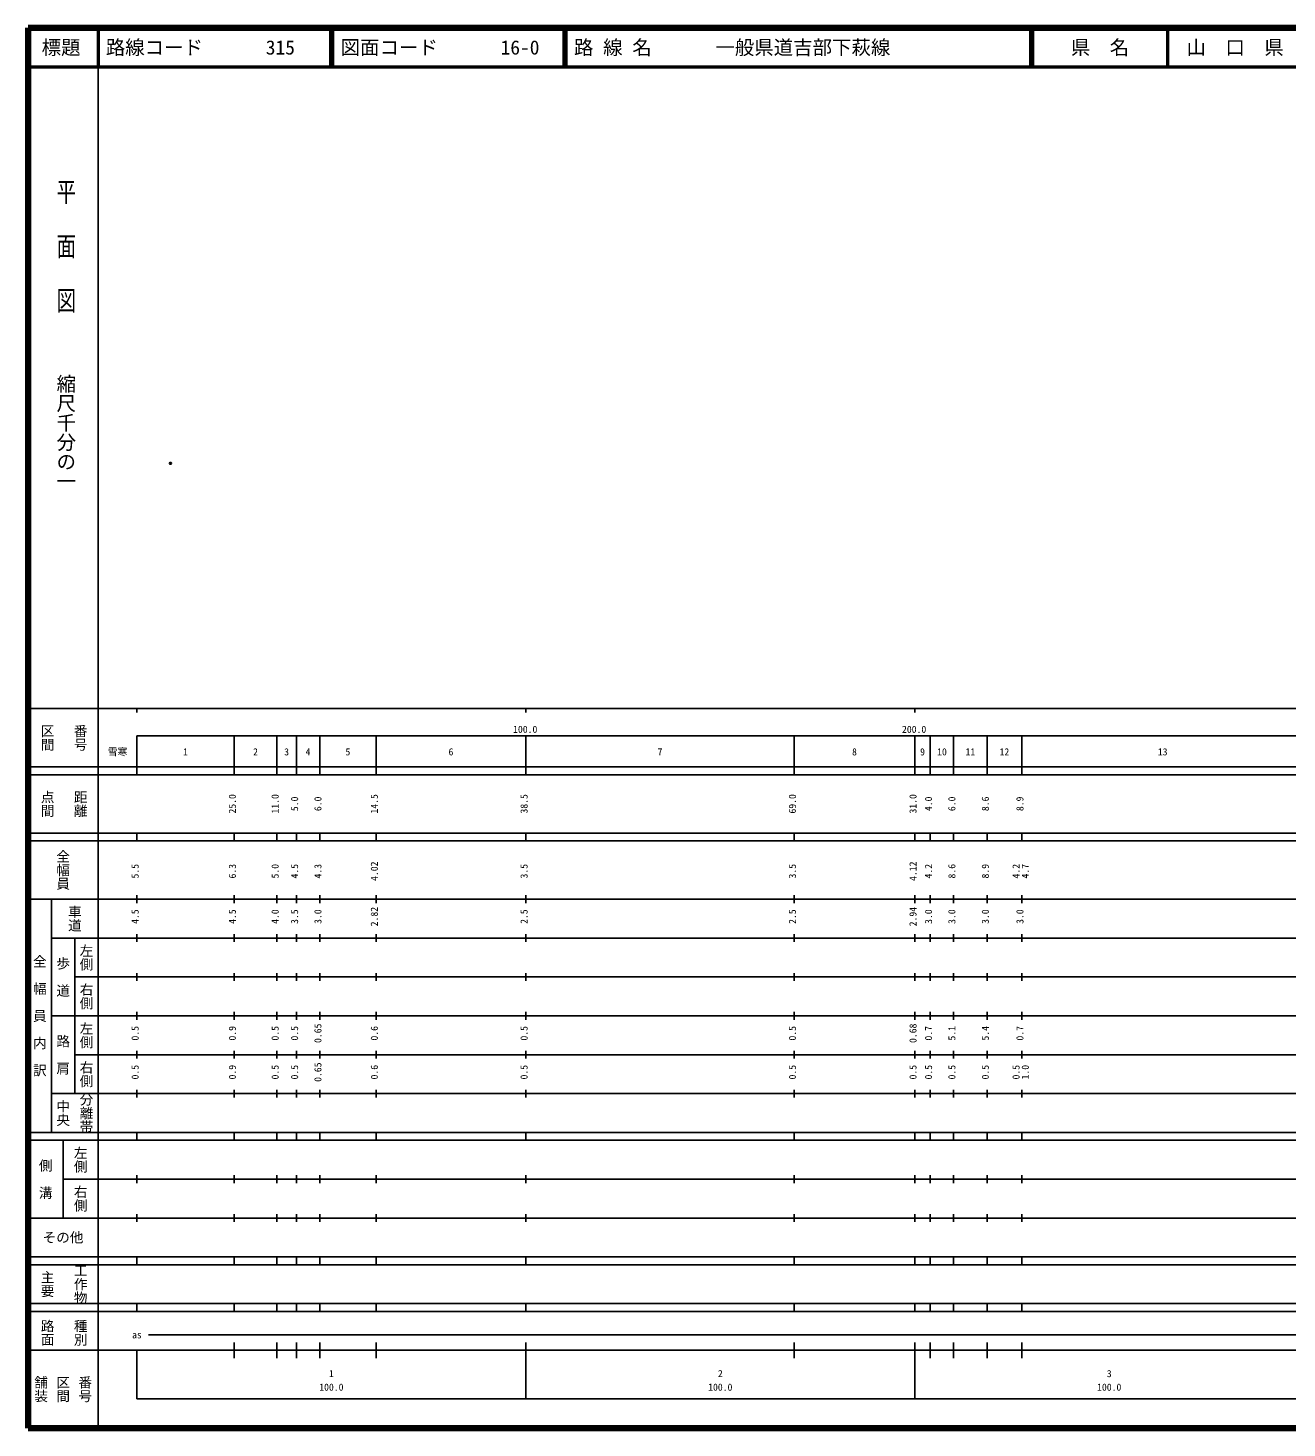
# Model space of a CAD drawing. Units: millimetres on the paper. Extents: x 40 to 680, y 20 to 380.
# Drawn here: x 40 to 363.7, y 20 to 380 of the extents above; entities that cross this region are included whole.
import ezdxf
from ezdxf.enums import TextEntityAlignment as Align

# ---------------------------------------------------------------- set-up
doc = ezdxf.new("R2010")
doc.units = ezdxf.units.MM
doc.header["$PDMODE"] = 32
doc.header["$PDSIZE"] = 0.5
doc.layers.add('M-OTRS', color=6, linetype='Continuous')
doc.layers.add('M-TTL-TXT', color=7, linetype='Continuous')
for name, color, linetype, lineweight in [('M-TTL', 2, 'Continuous', 140), ('M-TTL-BAND', 7, 'Continuous', 25), ('M-TTL-LINE', 7, 'Continuous', 50)]:
    doc.layers.add(name, color=color, linetype=linetype, lineweight=lineweight)
doc.styles.add('@ＭＳ ゴシック', font='')
doc.styles.add('ＭＳ ゴシック', font='')
doc.styles.get('@ＭＳ ゴシック').set_extended_font_data('@MS Gothic')
doc.styles.get('ＭＳ ゴシック').set_extended_font_data('MS Gothic')

msp = doc.modelspace()

# ---------------------------------------------------------------- linework, layer by layer
at = {"layer": 'M-OTRS'}
msp.add_point((76.611, 268.062), dxfattribs=at)
at = {"layer": 'M-TTL'}
for p, q in [((40, 380), (40, 20)), ((680, 380), (40, 380)), ((40, 20), (680, 20))]:
    msp.add_line(p, q, dxfattribs=at)
at = {"layer": 'M-TTL-BAND'}
for p, q in [((58, 370), (58, 20)), ((40, 205), (579, 205)), ((68, 205), (68, 204)), ((168, 205), (168, 204)), ((268, 205), (268, 204)), ((68, 198), (579, 198)), ((68, 198), (68, 188)), ((93, 188), (93, 198)), ((104, 188), (104, 198)), ((109, 188), (109, 198)), ((115, 188), (115, 198)), ((129.5, 188), (129.5, 198)), ((168, 188), (168, 198)), ((237, 188), (237, 198)), ((268, 188), (268, 198)), ((272, 188), (272, 198)), ((278, 188), (278, 198)), ((286.6, 188), (286.6, 198)), ((295.5, 188), (295.5, 198)), ((40, 190), (579, 190)), ((40, 188), (579, 188)), ((40, 173), (579, 173)), ((68, 171), (68, 173)), ((93, 171), (93, 173)), ((104, 171), (104, 173)), ((109, 171), (109, 173)), ((115, 171), (115, 173)), ((129.5, 171), (129.5, 173)), ((168, 171), (168, 173)), ((237, 171), (237, 173)), ((268, 171), (268, 173)), ((272, 171), (272, 173)), ((278, 171), (278, 173)), ((286.6, 171), (286.6, 173)), ((295.5, 171), (295.5, 173)), ((40, 171), (579, 171)), ((40, 156), (579, 156)), ((46, 96), (46, 156)), ((68, 155), (68, 157)), ((93, 155), (93, 157)), ((104, 155), (104, 157)), ((109, 155), (109, 157)), ((115, 155), (115, 157)), ((129.5, 155), (129.5, 157)), ((168, 155), (168, 157)), ((237, 155), (237, 157)), ((268, 155), (268, 157)), ((272, 155), (272, 157)), ((278, 155), (278, 157)), ((286.6, 155), (286.6, 157)), ((295.5, 155), (295.5, 157)), ((46, 146), (579, 146)), ((52, 146), (52, 106)), ((68, 145), (68, 147)), ((93, 145), (93, 147)), ((104, 145), (104, 147)), ((109, 145), (109, 147)), ((115, 145), (115, 147)), ((129.5, 145), (129.5, 147)), ((168, 145), (168, 147)), ((237, 145), (237, 147)), ((268, 145), (268, 147)), ((272, 145), (272, 147)), ((278, 145), (278, 147)), ((286.6, 145), (286.6, 147)), ((295.5, 145), (295.5, 147)), ((68, 135), (68, 137)), ((93, 135), (93, 137)), ((104, 135), (104, 137)), ((109, 135), (109, 137)), ((115, 135), (115, 137)), ((129.5, 135), (129.5, 137)), ((168, 135), (168, 137)), ((237, 135), (237, 137)), ((268, 135), (268, 137)), ((272, 135), (272, 137)), ((278, 135), (278, 137)), ((286.6, 135), (286.6, 137)), ((295.5, 135), (295.5, 137)), ((52, 136), (579, 136)), ((46, 126), (579, 126)), ((68, 125), (68, 127)), ((93, 125), (93, 127)), ((104, 125), (104, 127)), ((109, 125), (109, 127)), ((115, 125), (115, 127)), ((129.5, 125), (129.5, 127)), ((168, 125), (168, 127)), ((237, 125), (237, 127)), ((268, 125), (268, 127)), ((272, 125), (272, 127)), ((278, 125), (278, 127)), ((286.6, 125), (286.6, 127)), ((295.5, 125), (295.5, 127)), ((52, 116), (579, 116)), ((68, 115), (68, 117)), ((93, 115), (93, 117)), ((104, 115), (104, 117)), ((109, 115), (109, 117)), ((115, 115), (115, 117)), ((129.5, 115), (129.5, 117)), ((168, 115), (168, 117)), ((237, 115), (237, 117)), ((268, 115), (268, 117)), ((272, 115), (272, 117)), ((278, 115), (278, 117)), ((286.6, 115), (286.6, 117)), ((295.5, 115), (295.5, 117)), ((46, 106), (579, 106)), ((68, 105), (68, 107)), ((93, 105), (93, 107)), ((104, 105), (104, 107)), ((109, 105), (109, 107)), ((115, 105), (115, 107)), ((129.5, 105), (129.5, 107)), ((168, 105), (168, 107)), ((237, 105), (237, 107)), ((268, 105), (268, 107)), ((272, 105), (272, 107)), ((278, 105), (278, 107)), ((286.6, 105), (286.6, 107)), ((295.5, 105), (295.5, 107)), ((40, 96), (579, 96)), ((40, 94), (579, 94)), ((49, 94), (49, 74)), ((68, 94), (68, 96)), ((93, 94), (93, 96)), ((104, 94), (104, 96)), ((109, 94), (109, 96)), ((115, 94), (115, 96)), ((129.5, 94), (129.5, 96)), ((168, 94), (168, 96)), ((237, 94), (237, 96)), ((268, 94), (268, 96)), ((272, 94), (272, 96)), ((278, 94), (278, 96)), ((286.6, 94), (286.6, 96)), ((295.5, 94), (295.5, 96)), ((49, 84), (579, 84)), ((68, 83), (68, 85)), ((93, 83), (93, 85)), ((104, 83), (104, 85)), ((109, 83), (109, 85)), ((115, 83), (115, 85)), ((129.5, 83), (129.5, 85)), ((168, 83), (168, 85)), ((237, 83), (237, 85)), ((268, 83), (268, 85)), ((272, 83), (272, 85)), ((278, 83), (278, 85)), ((286.6, 83), (286.6, 85)), ((295.5, 83), (295.5, 85)), ((40, 74), (579, 74)), ((68, 73), (68, 75)), ((93, 73), (93, 75)), ((104, 73), (104, 75)), ((109, 73), (109, 75)), ((115, 73), (115, 75)), ((129.5, 73), (129.5, 75)), ((168, 73), (168, 75)), ((237, 73), (237, 75)), ((268, 73), (268, 75)), ((272, 73), (272, 75)), ((278, 73), (278, 75)), ((286.6, 73), (286.6, 75)), ((295.5, 73), (295.5, 75)), ((40, 64), (579, 64)), ((40, 62), (579, 62)), ((68, 62), (68, 64)), ((93, 62), (93, 64)), ((104, 62), (104, 64)), ((109, 62), (109, 64)), ((115, 62), (115, 64)), ((129.5, 62), (129.5, 64)), ((168, 62), (168, 64)), ((237, 62), (237, 64)), ((268, 62), (268, 64)), ((272, 62), (272, 64)), ((278, 62), (278, 64)), ((286.6, 62), (286.6, 64)), ((295.5, 62), (295.5, 64)), ((40, 52), (579, 52)), ((68, 50), (68, 52)), ((93, 50), (93, 52)), ((104, 50), (104, 52)), ((109, 50), (109, 52)), ((115, 50), (115, 52)), ((129.5, 50), (129.5, 52)), ((168, 50), (168, 52)), ((237, 50), (237, 52)), ((268, 50), (268, 52)), ((272, 50), (272, 52)), ((278, 50), (278, 52)), ((286.6, 50), (286.6, 52)), ((295.5, 50), (295.5, 52)), ((40, 50), (579, 50)), ((71, 44), (565, 44)), ((40, 40), (579, 40)), ((68, 40), (68, 27.5)), ((93, 38), (93, 42)), ((104, 38), (104, 42)), ((109, 38), (109, 42)), ((115, 38), (115, 42)), ((129.5, 38), (129.5, 42)), ((168, 27.5), (168, 42)), ((237, 38), (237, 42)), ((268, 27.5), (268, 42)), ((272, 38), (272, 42)), ((278, 38), (278, 42)), ((286.6, 38), (286.6, 42)), ((295.5, 38), (295.5, 42)), ((68, 27.5), (579, 27.5))]:
    msp.add_line(p, q, dxfattribs=at)
at = {"layer": 'M-TTL-LINE'}
for p, q in [((58, 380), (58, 370)), ((117.75, 380), (117.75, 370)), ((118.25, 380), (118.25, 370)), ((177.75, 380), (177.75, 370)), ((178.25, 380), (178.25, 370)), ((297.75, 380), (297.75, 370)), ((298.25, 380), (298.25, 370)), ((333, 380), (333, 370)), ((40, 370), (680, 370))]:
    msp.add_line(p, q, dxfattribs=at)

# ---------------------------------------------------------------- texts
at = {"layer": 'M-TTL-BAND', "style": '@ＭＳ ゴシック', "width": 1.4}
msp.add_text('平  面  図', height=3.666, rotation=270, dxfattribs=at).set_placement((49.777, 306.475), align=Align.MIDDLE_RIGHT)
at = {"layer": 'M-TTL-BAND', "style": '@ＭＳ ゴシック'}
msp.add_text('縮尺千分の一', height=3.666, rotation=270, dxfattribs=at).set_placement((49.777, 261.03), align=Align.MIDDLE_RIGHT)
for s, p in [('区間', (45, 197.5)), ('番号', (53.5, 197.5)), ('点間', (45, 180.5)), ('距離', (53.5, 180.5)), ('全幅員', (49, 163.5)), ('車道', (52, 151)), ('左側', (55, 141)), ('全\u3000幅\u3000員\u3000内\u3000訳', (43, 126)), ('歩\u3000道', (49, 136)), ('右側', (55, 131)), ('左側', (55, 121)), ('路\u3000肩', (49, 116)), ('右側', (55, 111)), ('分離帯', (55, 101)), ('中央', (49, 101)), ('左側', (53.5, 89)), ('側\u3000溝', (44.5, 84)), ('右側', (53.5, 79)), ('工作物', (53.5, 57)), ('主要', (45, 57)), ('路面', (45, 44.5)), ('種別', (53.5, 44.5)), ('舗装', (43.333, 30)), ('区間', (49, 30)), ('番号', (54.667, 30))]:
    msp.add_text(s, height=2.566, rotation=270, dxfattribs=at).set_placement(p, align=Align.MIDDLE_CENTER)
at = {"layer": 'M-TTL-BAND', "style": 'ＭＳ ゴシック'}
for s, p in [('100.0', (167.844, 198.195)), ('200.0', (267.844, 198.195)), ('雪寒', (63.025, 192.405)), ('1', (80.5, 192.405)), ('2', (98.5, 192.405)), ('3', (106.5, 192.405)), ('4', (112, 192.405)), ('5', (122.25, 192.405)), ('6', (148.75, 192.405)), ('7', (202.5, 192.405)), ('8', (252.5, 192.405)), ('9', (270, 192.405)), ('10', (275, 192.405)), ('11', (282.3, 192.405)), ('12', (291.05, 192.405)), ('13', (331.75, 192.405)), ('as', (68, 42.5)), ('1', (118, 32.523)), ('2', (218, 32.523)), ('3', (318, 32.523)), ('100.0', (118, 29.033)), ('100.0', (218, 29.033)), ('100.0', (318, 29.033))]:
    msp.add_text(s, height=1.833, dxfattribs=at).set_placement(p, align=Align.BOTTOM_CENTER)
for s, p in [('25.0', (94, 180.5)), ('11.0', (105, 180.5)), ('5.0', (110, 180.5)), ('6.0', (116, 180.5)), ('14.5', (130.5, 180.5)), ('38.5', (169, 180.5)), ('69.0', (238, 180.5)), ('31.0', (269, 180.5)), ('4.0', (273, 180.5)), ('6.0', (279, 180.5)), ('8.6', (287.6, 180.5)), ('8.9', (296.5, 180.5)), ('5.5', (69, 163.174)), ('6.3', (94, 163.174)), ('5.0', (105, 163.174)), ('4.5', (110, 163.174)), ('4.3', (116, 163.174)), ('4.02', (130.5, 163.174)), ('3.5', (169, 163.174)), ('3.5', (238, 163.174)), ('4.12', (269, 163.174)), ('4.2', (273, 163.174)), ('8.6', (279, 163.174)), ('8.9', (287.6, 163.174)), ('4.2', (295.5, 163.174)), ('4.7', (297.87, 163.174)), ('4.5', (69, 151.5)), ('4.5', (94, 151.5)), ('4.0', (105, 151.5)), ('3.5', (110, 151.5)), ('3.0', (116, 151.5)), ('2.82', (130.5, 151.5)), ('2.5', (169, 151.5)), ('2.5', (238, 151.5)), ('2.94', (269, 151.5)), ('3.0', (273, 151.5)), ('3.0', (279, 151.5)), ('3.0', (287.6, 151.5)), ('3.0', (296.5, 151.5)), ('0.5', (69, 121.5)), ('0.9', (94, 121.5)), ('0.5', (105, 121.5)), ('0.5', (110, 121.5)), ('0.65', (116, 121.5)), ('0.6', (130.5, 121.5)), ('0.5', (169, 121.5)), ('0.5', (238, 121.5)), ('0.68', (269, 121.5)), ('0.7', (273, 121.5)), ('5.1', (279, 121.5)), ('5.4', (287.6, 121.5)), ('0.7', (296.5, 121.5)), ('0.5', (69, 111.5)), ('0.9', (94, 111.5)), ('0.5', (105, 111.5)), ('0.5', (110, 111.5)), ('0.65', (116, 111.5)), ('0.6', (130.5, 111.5)), ('0.5', (169, 111.5)), ('0.5', (238, 111.5)), ('0.5', (269, 111.5)), ('0.5', (273, 111.5)), ('0.5', (279, 111.5)), ('0.5', (287.6, 111.5)), ('0.5', (295.5, 111.5)), ('1.0', (297.87, 111.5))]:
    msp.add_text(s, height=1.833, rotation=90, dxfattribs=at).set_placement(p, align=Align.BOTTOM_CENTER)
msp.add_text('その他', height=2.566, dxfattribs=at).set_placement((49, 69), align=Align.MIDDLE_CENTER)
at = {"layer": 'M-TTL-TXT', "style": 'ＭＳ ゴシック'}
for s, p in [('標題', (48.5, 375)), ('県\u3000名', (315.625, 375)), ('山\u3000口\u3000県', (350.375, 375))]:
    msp.add_text(s, height=3.666, dxfattribs=at).set_placement(p, align=Align.MIDDLE_CENTER)
for s, p in [('路線コード', (60, 375)), ('315', (101.142, 375)), ('図面コード', (120.38, 375)), ('16-0', (161.521, 375)), ('路 線 名', (180.38, 375)), ('一般県道吉部下萩線', (216.734, 375))]:
    msp.add_text(s, height=3.666, dxfattribs=at).set_placement(p, align=Align.MIDDLE_LEFT)

doc.saveas('drawing.dxf')
